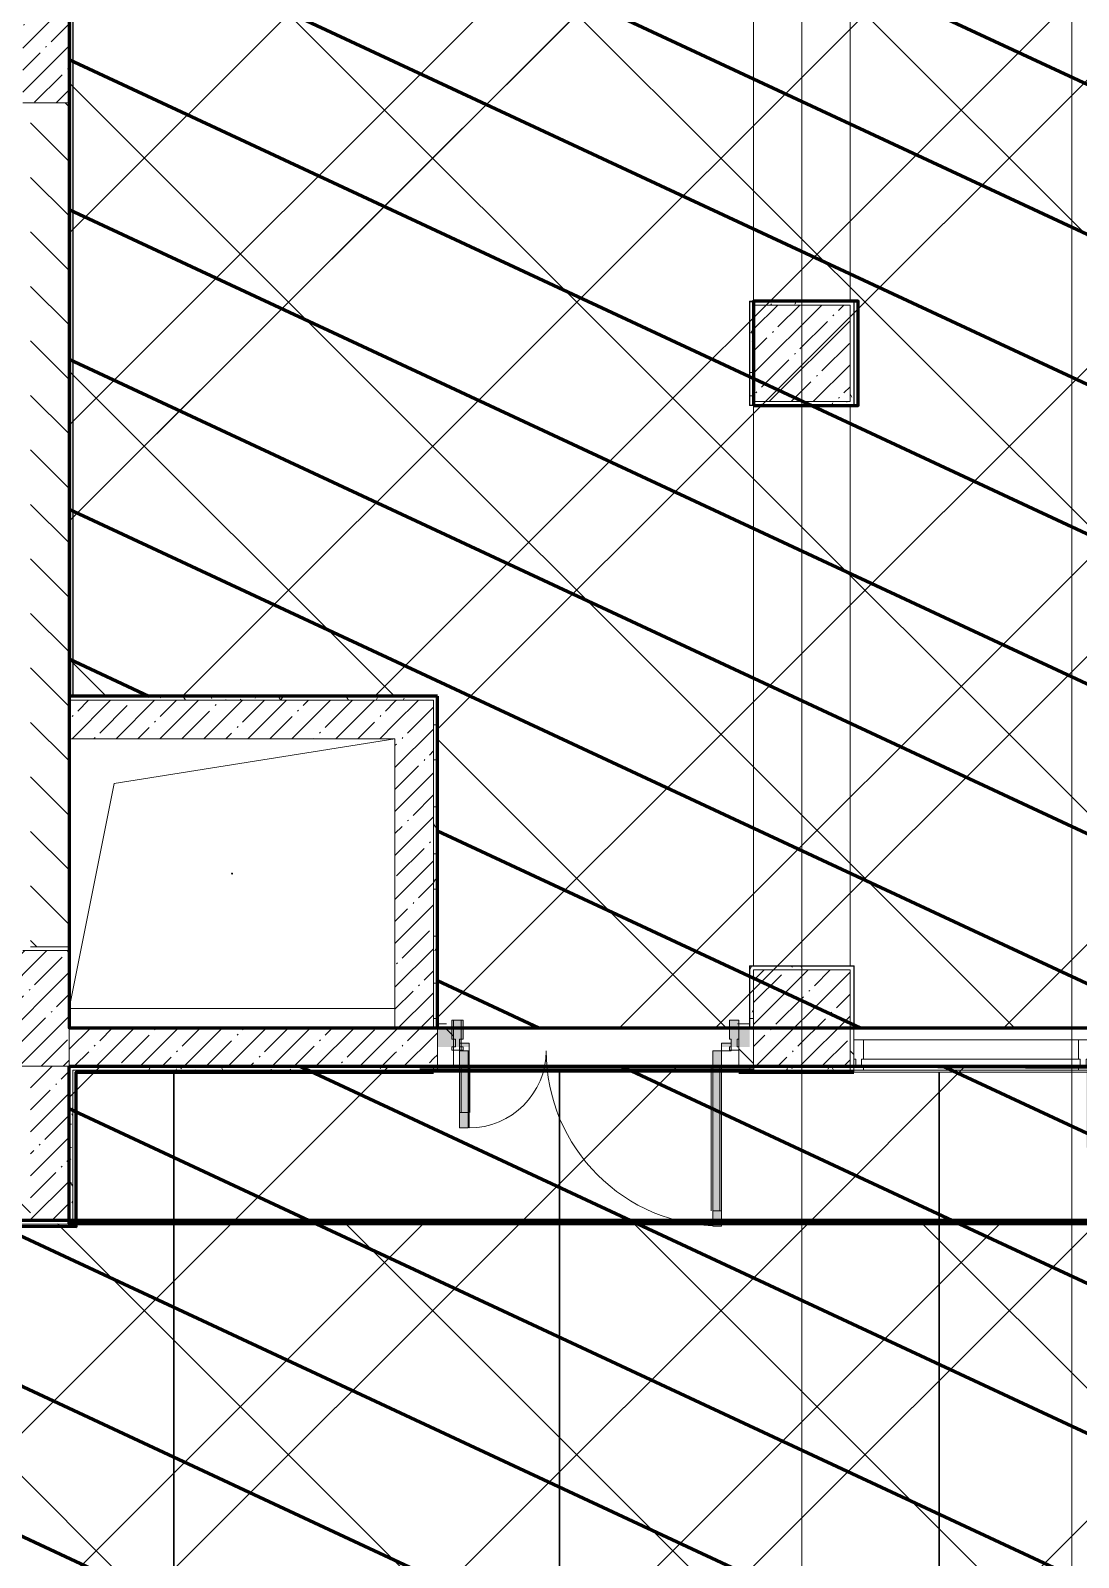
# Model space of a CAD drawing. Header units: millimetres. Extents: x -164500 to 426394, y -51911 to 102118.
# Drawn here: x 355787 to 361222, y 9151 to 17075 of the extents above; entities that cross this region are included whole.
import ezdxf

# ---------------------------------------------------------------- set-up
doc = ezdxf.new("R2010")
doc.units = ezdxf.units.MM
for name, color, linetype, lineweight in [('0) шлифовка', 5, 'Continuous', 60), ('1.4) Плинтус ПЛ-4', 6, 'Continuous', 60), ('284 стык. профилей', 1, 'Continuous', 120), ('5.3) Л-7 Линолеум 4 вып', 230, 'Continuous', 30), ('5.3) П-11 3 этаж 3.12 4 вып', 160, 'Continuous', 30), ('7.5) НЗ Линолеум Темпо ПЛЮС', 134, 'Continuous', 30), ('A-DETL-GENF', 7, 'Continuous', 9), ('A-FLOR', 7, 'Continuous', 9), ('A-GENM', 7, 'Continuous', 9), ('A-GLAZ-CURT', 7, 'Continuous', 9), ('A-GLAZ-CURT-2', 7, 'Continuous', 20), ('A-GLAZ-CWMG', 7, 'Continuous', 9), ('A-GLAZ-CWMG-1', 7, 'Continuous', 20), ('A-WALL', 7, 'Continuous', 5), ('I-WALL', 7, 'Continuous', 5), ('S-COLS', 7, 'Continuous', 9), ('S-COLS-1', 7, 'Continuous', 5), ('Оси', 7, 'Continuous', 9)]:
    doc.layers.add(name, color=color, linetype=linetype, lineweight=lineweight)
doc.layers.add('2) защита вин плитк', color=6, linetype='Continuous')
doc.layers.add('3.2.3) П-13.2', color=6, linetype='Continuous')
doc.layers.add('A-AREA-PATT-3', color=7, linetype='Continuous', lineweight=5, true_color=0xe6fae8, transparency=1)
doc.layers.add('A-FLOR-PATT-1', color=7, linetype='Continuous', lineweight=9, true_color=0xeef6ff, transparency=0.5)
for name, color, linetype, lineweight, true_color in [('A-DOOR-1', 7, 'Continuous', 5, 0xc0c0c0), ('A-WALL-1', 9, 'Continuous', 5, 0x808080), ('A-WALL-FNSH-1', 9, 'Continuous', 5, 0x808080)]:
    doc.layers.add(name, color=color, linetype=linetype, lineweight=lineweight, true_color=true_color)
pattern_1 = [(155, (327967.4, 26879), (-297.882, -638.811), [])]
pattern_2 = [(135, (289227.4, 1e-08), (-141.42136, -141.42136), [])]
pattern_3 = [(45, (289227.4, 1e-08), (-114.04925, 114.04925), []), (45, (289341.45, 1e-08), (-114.04925, 114.04925), [201.612, -40.322, 6.706, -33.617])]
pattern_4 = [(0, (289227.4, 1e-08), (243.84, 60.96), [20.117, -162.763, 20.117, -162.763, -975.36]), (0, (289227.4, 1e-08), (243.84, 60.96), [-365.76, 20.117, -345.643, 20.117, -162.763, -426.72]), (0, (289227.4, 1e-08), (243.84, 60.96), [-914.4, 20.117, -101.803, 20.117, -284.683]), (120, (289318.84, 30.48), (-174.71291, 180.691634), [20.117, -162.763, 20.117, -162.763, -975.36]), (120, (289318.84, 30.48), (-174.71291, 180.691634), [-365.76, 20.117, -345.643, 20.117, -162.763, -426.72]), (120, (289318.84, 30.48), (-174.71291, 180.691634), [-914.4, 20.117, -101.803, 20.117, -284.683]), (240, (289349.32, 152.4), (-69.12709, -241.651634), [20.117, -162.763, 20.117, -162.763, -975.36]), (240, (289349.32, 152.4), (-69.12709, -241.651634), [-365.76, 20.117, -345.643, 20.117, -162.763, -426.72]), (240, (289349.32, 152.4), (-69.12709, -241.651634), [-914.4, 20.117, -101.803, 20.117, -284.683])]
pattern_5 = [(45, (327967.4, 26879), (-747.606, 747.606), [])]
pattern_6 = [(45, (327967.4, 26879), (-1495.21, 1495.21), []), (45, (328964.2, 26879), (-1495.21, 1495.21), [])]
pattern_7 = [(45, (327967.4, 26879), (-747.606, 747.606), []), (135, (327967.4, 26879), (-747.606, -747.606), [])]

# ---------------------------------------------------------------- blocks, each defined once
blk = doc.blocks.new('BSC_Колонна _Прямоугольная - 600х600-23205240-Объем проектирования 3 этажа')
at = {"layer": 'S-COLS-1'}
h = blk.add_hatch(dxfattribs=at)
h.set_pattern_fill('FP_20', color=256, style=0, pattern_type=2)
h.set_pattern_definition([(45, (-66460, -12000), (-114.04925, 114.04925), []), (45, (-66345.95, -12000), (-114.04925, 114.04925), [201.613, -40.323, 6.706, -33.617])])
h.paths.add_polyline_path([(100, -300), (300, -300), (300, 300), (-300, 300), (-300, -300)])
for p, q in [((300, 300), (59.6, 300)), ((300, -300), (300, 300)), ((-300, -100), (-300, -300)), ((-300, -300), (300, -300))]:
    blk.add_line(p, q, dxfattribs=at)
blk = doc.blocks.new('BSC_Колонна _Прямоугольная - 600х600-V530-Объем проектирования 3 этажа')
at = {"layer": 'S-COLS-1'}
h = blk.add_hatch(dxfattribs=at)
h.set_pattern_fill('FP_31', color=256, style=0, pattern_type=2)
h.set_pattern_definition([(45, (-66460, -17000), (-114.04925, 114.04925), []), (45, (-66345.95, -17000), (-114.04925, 114.04925), [201.613, -40.323, 6.706, -33.617])])
h.paths.add_polyline_path([(300, -300), (300, 300), (59.6, 300), (59.6, -300), (252.2, -300)])
for p, q in [((300, 300), (59.6, 300)), ((300, -300), (300, 300)), ((59.6, -300), (300, -300))]:
    blk.add_line(p, q, dxfattribs=at)
blk = doc.blocks.new('BSC_Колонна _Прямоугольная - 500х500-V563-Объем проектирования 3 этажа')
at = {"layer": 'S-COLS-1'}
h = blk.add_hatch(dxfattribs=at)
h.set_pattern_fill('FP_109', color=256, style=0, pattern_type=2)
h.set_pattern_definition([(45, (-70560, -15400), (-114.04925, 114.04925), []), (45, (-70445.95, -15400), (-114.04925, 114.04925), [201.613, -40.323, 6.706, -33.617])])
h.paths.add_polyline_path([(-250, -250), (250, -250), (250, 250), (-250, 250), (-250, -102.8)])
for p, q in [((250, 250), (-250, 250)), ((-250, 250), (-250, -250)), ((250, -250), (250, 250)), ((-250, -250), (250, -250))]:
    blk.add_line(p, q, dxfattribs=at)
blk = doc.blocks.new('GM_Отверстие прямоугольное _в плите_ - Отверстие-22745216-Объем проектирования 3 этажа')
at = {"layer": 'A-GENM'}
for p, q in [((-611.7, 466.7), (845, 700)), ((-845, -700), (-611.7, 466.7)), ((-845, -400), (-845, -380)), ((-845, -380), (-845, -400)), ((845, -700), (-845, -700)), ((-845, -700), (845, -700))]:
    blk.add_line(p, q, dxfattribs=at)
for start, end in [(360, 180), (180, 360)]:
    blk.add_arc((0, 0), 2.5, start, end, dxfattribs=at)
blk = doc.blocks.new('Прямоугольный импост - Импост структурный с накладкой - 160мм Темный-33326475-Объем проектирования 3 этажа')
at = {"layer": 'A-GLAZ-CWMG-1'}
for p, q in [((-50, 40), (-50, 140)), ((-50, 140), (0, 140)), ((0, 140), (0, 40)), ((-40, 40), (-50, 40)), ((-50, -17), (-50, 0)), ((-50, 0), (-40, 0)), ((-40, 0), (-40, 40)), ((-10, 40), (-10, 0)), ((0, 40), (-10, 40)), ((-10, 0), (0, 0)), ((0, 0), (0, -17)), ((0, -17), (-50, -17))]:
    blk.add_line(p, q, dxfattribs=at)
blk = doc.blocks.new('Прямоугольный импост - Импост структурный с накладкой - 160мм Темный-33326241-Объем проектирования 3 этажа')
at = {"layer": 'A-GLAZ-CWMG-1'}
for p, q in [((-25, 40), (-25, 140)), ((-25, 140), (25, 140)), ((25, 140), (25, 40)), ((-15, 40), (-25, 40)), ((-25, -17), (-25, 0)), ((-25, 0), (-15, 0)), ((-15, 0), (-15, 40)), ((15, 40), (15, 0)), ((25, 40), (15, 40)), ((15, 0), (25, 0)), ((25, 0), (25, -17)), ((25, -17), (-25, -17))]:
    blk.add_line(p, q, dxfattribs=at)
blk = doc.blocks.new('Прямоугольный импост - Импост структурный с накладкой - 160мм Темный-33326242-Объем проектирования 3 этажа')
at = {"layer": 'A-GLAZ-CWMG-1'}
for p, q in [((0, 140), (-50, 140)), ((-50, 140), (-50, 40)), ((0, 40), (0, 140)), ((-50, 40), (-40, 40)), ((-40, 0), (-50, 0)), ((-50, 0), (-50, -17)), ((-40, 40), (-40, 0)), ((-10, 0), (-10, 40)), ((-10, 40), (0, 40)), ((0, 0), (-10, 0)), ((0, -17), (0, 0)), ((-50, -17), (0, -17))]:
    blk.add_line(p, q, dxfattribs=at)
blk = doc.blocks.new('Прямоугольный импост - Импост структурный с накладкой - 160мм Темный-33326237-Объем проектирования 3 этажа')
at = {"layer": 'A-GLAZ-CWMG-1'}
for p, q in [((-50, 40), (-50, 140)), ((-50, 140), (0, 140)), ((0, 140), (0, 40)), ((-40, 40), (-50, 40)), ((-50, -17), (-50, 0)), ((-50, 0), (-40, 0)), ((-40, 0), (-40, 40)), ((-10, 40), (-10, 0)), ((0, 40), (-10, 40)), ((-10, 0), (0, 0)), ((0, 0), (0, -17)), ((0, -17), (-50, -17))]:
    blk.add_line(p, q, dxfattribs=at)
blk = doc.blocks.new('Системная панель - Стекло - 40мм-32468815-Объем проектирования 3 этажа')
at = {"layer": 'A-GLAZ-CURT-2'}
for p, q in [((567, 0), (-567, 0)), ((-567, 0), (-567, -40)), ((567, -40), (567, 0)), ((-567, -40), (567, -40))]:
    blk.add_line(p, q, dxfattribs=at)
blk = doc.blocks.new('Прямоугольный импост - Импост структурный с накладкой - 160мм Темный-33326239-Объем проектирования 3 этажа')
at = {"layer": 'A-GLAZ-CWMG-1'}
for p, q in [((-25, 40), (-25, 140)), ((-25, 140), (25, 140)), ((25, 140), (25, 40)), ((-15, 40), (-25, 40)), ((-25, -17), (-25, 0)), ((-25, 0), (-15, 0)), ((-15, 0), (-15, 40)), ((15, 40), (15, 0)), ((25, 40), (15, 40)), ((15, 0), (25, 0)), ((25, 0), (25, -17)), ((25, -17), (-25, -17))]:
    blk.add_line(p, q, dxfattribs=at)
blk = doc.blocks.new('Прямоугольный импост - Импост структурный с накладкой - 160мм Темный-32468813-Объем проектирования 3 этажа')
at = {"layer": 'A-GLAZ-CWMG'}
for p, q in [((70880, 11837), (71994, 11837)), ((70880, 11680), (71994, 11680))]:
    blk.add_line(p, q, dxfattribs=at)

msp = doc.modelspace()

# ---------------------------------------------------------------- hatches: boundary and pattern name
at = {"layer": '0) шлифовка', "true_color": 0x2776bb}
h = msp.add_hatch(dxfattribs=at)
h.set_pattern_fill('ANSI31', color=152, scale=222, angle=110)
h.set_pattern_definition(pattern_1)
h.paths.add_polyline_path([(373686.402, 15129), (373427.402, 15129), (373427.402, 15493), (368328.402, 15493), (368328.402, 15129), (367786.402, 15129), (367786.402, 15493), (363309.402, 15493), (363309.402, 15150), (362767.402, 15150), (362767.402, 15692), (363114.828, 15692), (363114.828, 18579), (362726.457, 18579), (362726.457, 19121), (363268.457, 19121), (363268.457, 18747), (367807.402, 18747), (367807.402, 19132), (368349.402, 19132), (368349.402, 18747), (373377.402, 18747), (373377.402, 19132), (373919.402, 19132), (374197.402, 19121.773), (374197.402, 22700), (372231.501, 22700), (372231.501, 22679), (370398.402, 22679), (370398.402, 22679), (369856.402, 22679), (366519.402, 22679), (366519.402, 22679), (365977.402, 22679), (363288.402, 22679), (363288.402, 22679), (362746.402, 22679), (360058.402, 22679), (360058.402, 22679), (359516.402, 22679), (356008.402, 22679), (356008.402, 22700), (355987.402, 22700), (355987.402, 13621), (357898.402, 13621), (357898.402, 11900), (369148.402, 11900), (369148.402, 11901), (372776.402, 11901), (373686.402, 11900.36)])
h = msp.add_hatch(dxfattribs=at)
h.set_pattern_fill('ANSI31', color=152, scale=222, angle=110)
h.set_pattern_definition(pattern_1)
h.paths.add_polyline_path([(362736.402, 11700), (355987.402, 11700), (355987.402, 10900), (362736.402, 10900)])
h = msp.add_hatch(dxfattribs=at)
h.set_pattern_fill('ANSI31', color=152, scale=222, angle=110)
h.set_pattern_definition(pattern_1)
h.paths.add_polyline_path([(364707.402, 10900), (362736.402, 10900), (362736.402, 10882.591), (355987.402, 10882.591), (331628.402, 10900), (331627.402, 10210), (327967.402, 10209), (327967.402, 7900), (363306.402, 7900), (363306.402, 8301), (364707.402, 8301)])
at = {"layer": '2) защита вин плитк'}
h = msp.add_hatch(dxfattribs=at)
h.set_pattern_fill('ANSI31', color=256, scale=333)
h.set_pattern_definition(pattern_5)
h.paths.add_polyline_path([(373686.402, 15129), (373427.402, 15129), (373427.402, 15493), (368328.402, 15493), (368328.402, 15129), (367786.402, 15129), (367786.402, 15493), (363309.402, 15493), (363309.402, 15150), (362767.402, 15150), (362767.402, 15692), (363114.828, 15692), (363114.828, 18579), (362726.457, 18579), (362726.457, 19121), (363268.457, 19121), (363268.457, 18747), (367807.402, 18747), (367807.402, 19132), (368349.402, 19132), (368349.402, 18747), (373377.402, 18747), (373377.402, 19132), (373919.402, 19132), (374197.402, 19121.773), (374197.402, 22700), (372231.501, 22700), (372231.501, 22679), (370398.402, 22679), (370398.402, 22679), (369856.402, 22679), (366519.402, 22679), (366519.402, 22679), (365977.402, 22679), (363288.402, 22679), (363288.402, 22679), (362746.402, 22679), (360058.402, 22679), (360058.402, 22679), (359516.402, 22679), (356008.402, 22679), (356008.402, 22700), (355987.402, 22700), (355987.402, 13621), (357898.402, 13621), (357898.402, 11900), (369148.402, 11900), (369148.402, 11901), (372776.402, 11901), (373686.402, 11900.36)])
h = msp.add_hatch(dxfattribs=at)
h.set_pattern_fill('ANSI31', color=256, scale=333)
h.set_pattern_definition(pattern_5)
h.paths.add_polyline_path([(362736.402, 11700), (355987.402, 11700), (355987.402, 10900), (362736.402, 10900)])
h = msp.add_hatch(dxfattribs=at)
h.set_pattern_fill('ANSI31', color=256, scale=333)
h.set_pattern_definition(pattern_5)
h.paths.add_polyline_path([(364707.402, 10900), (362736.402, 10900), (362736.402, 10882.591), (355987.402, 10882.591), (331628.402, 10900), (331627.402, 10210), (327967.402, 10209), (327967.402, 7900), (363306.402, 7900), (363306.402, 8301), (364707.402, 8301)])
at = {"layer": '3.2.3) П-13.2'}
h = msp.add_hatch(dxfattribs=at)
h.set_pattern_fill('ANSI32', color=256, scale=222)
h.set_pattern_definition(pattern_6)
h.paths.add_polyline_path([(373686.402, 15129), (373427.402, 15129), (373427.402, 15493), (368328.402, 15493), (368328.402, 15129), (367786.402, 15129), (367786.402, 15493), (363309.402, 15493), (363309.402, 15150), (362767.402, 15150), (362767.402, 15692), (363114.828, 15692), (363114.828, 18579), (362726.457, 18579), (362726.457, 19121), (363268.457, 19121), (363268.457, 18747), (367807.402, 18747), (367807.402, 19132), (368349.402, 19132), (368349.402, 18747), (373377.402, 18747), (373377.402, 19132), (373919.402, 19132), (374197.402, 19121.773), (374197.402, 22700), (372231.501, 22700), (372231.501, 22679), (370398.402, 22679), (370398.402, 22679), (369856.402, 22679), (366519.402, 22679), (366519.402, 22679), (365977.402, 22679), (363288.402, 22679), (363288.402, 22679), (362746.402, 22679), (360058.402, 22679), (360058.402, 22679), (359516.402, 22679), (356008.402, 22679), (356008.402, 22700), (355987.402, 22700), (355987.402, 13621), (357898.402, 13621), (357898.402, 11900), (369148.402, 11900), (369148.402, 11901), (372776.402, 11901), (373686.402, 11900.36)])
h = msp.add_hatch(dxfattribs=at)
h.set_pattern_fill('ANSI32', color=256, scale=222)
h.set_pattern_definition(pattern_6)
h.paths.add_polyline_path([(364707.402, 10900), (362736.402, 10900), (362736.402, 10882.591), (355987.402, 10882.591), (331628.402, 10900), (331627.402, 10210), (327967.402, 10209), (327967.402, 7900), (363306.402, 7900), (363306.402, 8301), (364707.402, 8301)])
at = {"layer": '5.3) Л-7 Линолеум 4 вып'}
h = msp.add_hatch(dxfattribs=at)
h.set_pattern_fill('ANSI37', color=256, scale=333)
h.set_pattern_definition(pattern_7)
h.paths.add_polyline_path([(364707.402, 10900), (362736.402, 10900), (362736.402, 10882.591), (355987.402, 10882.591), (331628.402, 10900), (331627.402, 10210), (327967.402, 10209), (327967.402, 7900), (363306.402, 7900), (363306.402, 8301), (364707.402, 8301)])
at = {"layer": '5.3) П-11 3 этаж 3.12 4 вып'}
h = msp.add_hatch(dxfattribs=at)
h.set_pattern_fill('ANSI37', color=256, scale=333)
h.set_pattern_definition(pattern_7)
h.paths.add_polyline_path([(373686.402, 15129), (373427.402, 15129), (373427.402, 15493), (368328.402, 15493), (368328.402, 15129), (367786.402, 15129), (367786.402, 15493), (363309.402, 15493), (363309.402, 15150), (362767.402, 15150), (362767.402, 15692), (363114.828, 15692), (363114.828, 18579), (362726.457, 18579), (362726.457, 19121), (363268.457, 19121), (363268.457, 18747), (367807.402, 18747), (367807.402, 19132), (368349.402, 19132), (368349.402, 18747), (373377.402, 18747), (373377.402, 19132), (373919.402, 19132), (374197.402, 19121.773), (374197.402, 22700), (372231.501, 22700), (372231.501, 22679), (370398.402, 22679), (370398.402, 22679), (369856.402, 22679), (366519.402, 22679), (366519.402, 22679), (365977.402, 22679), (363288.402, 22679), (363288.402, 22679), (362746.402, 22679), (360058.402, 22679), (360058.402, 22679), (359516.402, 22679), (356008.402, 22679), (356008.402, 22700), (355987.402, 22700), (355987.402, 13621), (357898.402, 13621), (357898.402, 11900), (369148.402, 11900), (369148.402, 11901), (372776.402, 11901), (373686.402, 11900.36)])
at = {"layer": '7.5) НЗ Линолеум Темпо ПЛЮС'}
h = msp.add_hatch(dxfattribs=at)
h.set_pattern_fill('ANSI31', color=256, scale=333)
h.set_pattern_definition(pattern_5)
h.paths.add_polyline_path([(364707.402, 10900), (362736.402, 10900), (362736.402, 10882.591), (355987.402, 10882.591), (331628.402, 10900), (331627.402, 10210), (327967.402, 10209), (327967.402, 7900), (363306.402, 7900), (363306.402, 8301), (364707.402, 8301)])
at = {"layer": 'A-AREA-PATT-3'}
h = msp.add_hatch(color=256, dxfattribs=at)
h.paths.add_polyline_path([(357897.902, 11800), (358061.402, 11800), (358061.402, 11820), (358021.402, 11820), (358021.402, 11840), (358031.402, 11840), (358031.402, 11940), (357971.402, 11940), (357971.402, 11900), (357897.902, 11900), (357897.902, 11856.748)])
h.paths.add_polyline_path([(359421.402, 11800), (359451.402, 11800), (359451.402, 11840), (359461.402, 11840), (359461.402, 11800), (359516.902, 11800), (359516.402, 11900), (359461.402, 11900), (359461.402, 11940), (359411.402, 11940), (359411.402, 11840), (359421.402, 11840), (359421.402, 11820), (359371.402, 11820), (359371.402, 11800), (359411.402, 11800)])
h.paths.add_polyline_path([(372162.402, 15493), (373427.402, 15494.429), (373427.402, 15593), (373417.402, 15593), (373417.402, 15633), (368317.402, 15632.725), (368317.402, 15593), (368307.402, 15593), (368307.402, 15493), (372132.402, 15493)])
h.paths.add_polyline_path([(365002.052, 15493), (367807.402, 15494.6), (367807.402, 15593), (367797.402, 15593), (367797.402, 15633), (363277.402, 15632.392), (363277.402, 15593), (363267.402, 15593), (363267.402, 15493), (364611.255, 15493)])
h.paths.add_polyline_path([(363210.402, 15650), (363210.402, 15660), (363250.402, 15660), (363248.502, 18590), (363210.402, 18590), (363210.402, 18600), (363112.402, 18599.2), (363110.402, 15650)])
h.paths.add_polyline_path([(369572.402, 18607), (373417.402, 18607), (373417.402, 18647), (373427.402, 18647), (373427.402, 18747), (368307.402, 18745.402), (368307.402, 18647), (368317.402, 18647), (368317.402, 18607), (369562.402, 18607)])
h.paths.add_polyline_path([(367797.402, 18607), (367797.402, 18647), (367807.402, 18647), (367807.402, 18747), (363267.402, 18747), (363267.402, 18647), (363277.402, 18647), (363278.762, 18607), (367793.402, 18607)])
h.paths.add_polyline_path([(373957.902, 19120.5), (373957.902, 19131), (373937.902, 19131), (373937.902, 19120.5)])
h.paths.add_polyline_path([(373932.001, 22669), (373952.001, 22669), (373952.001, 22679.5), (373932.001, 22679.5)])
h = msp.add_hatch(color=256, dxfattribs=at)
h.paths.add_polyline_path([(337657.402, 7885), (337657.402, 7920), (337587.402, 7920), (337587.402, 7885)])
h.paths.add_polyline_path([(340087.402, 7885), (340087.337, 7920), (339152.402, 7920), (339152.402, 7885), (340087.337, 7885.001)])
h.paths.add_polyline_path([(339022.402, 7885), (339022.402, 7920), (338952.402, 7920), (338952.402, 7885)])
h.paths.add_polyline_path([(327987.235, 7920.5), (327987.402, 7920.5), (327987.402, 7980), (327967.402, 7981.37), (327967.402, 8000), (327903.402, 8000), (327903.402, 8050), (327867.402, 8050), (327867.402, 7920.5), (327967.402, 7920.5)])
h.paths.add_polyline_path([(327903.402, 10080), (327903.402, 10130), (327987.402, 10130), (327986.926, 10209.5), (327867.402, 10209.5), (327867.402, 10080)])
h.paths.add_polyline_path([(362737.129, 10869), (363247.099, 10869), (363247.099, 10874.5), (362735.909, 10874.5), (362736.402, 10869)])
h.paths.add_polyline_path([(356023.402, 10869), (356023.402, 10874.5), (355523.402, 10874.5), (355523.402, 10869), (356020.579, 10869)])
at = {"layer": 'A-FLOR-PATT-1'}
h = msp.add_hatch(color=256, dxfattribs=at)
h.paths.add_polyline_path([(359371.402, 11680), (359371.402, 11780), (359326.402, 11780), (359326.402, 11680)])
h.paths.add_polyline_path([(358056.402, 11680), (358056.402, 11780), (358011.402, 11780), (358011.402, 11680)])
h = msp.add_hatch(color=256, dxfattribs=at)
h.paths.add_polyline_path([(338952.402, 7915), (338952.402, 8315), (338912.402, 8315), (338912.402, 7915)])
h.paths.add_polyline_path([(337657.402, 7915), (337697.402, 7915), (337697.402, 8810), (337657.402, 8810), (337657.402, 7920)])
h.paths.add_polyline_path([(330182.402, 7915), (330222.402, 7915), (330222.402, 8315), (330182.402, 8315), (330182.402, 8217.482)])
h.paths.add_polyline_path([(328967.402, 7915), (328967.402, 8810), (328927.402, 8810), (328927.402, 7915)])
h.paths.add_polyline_path([(348562.402, 7915.723), (348562.402, 8315.723), (348522.402, 8315.723), (348522.402, 7915.723)])
h.paths.add_polyline_path([(347307.402, 7915.723), (347307.402, 8810.723), (347267.402, 8810.723), (347267.402, 7915.723), (347279.164, 7915.723)])
h.paths.add_polyline_path([(364397.402, 9249), (364687.402, 9249), (364687.402, 9289), (364397.402, 9289)])
h.paths.add_polyline_path([(364488.96, 10509), (364687.402, 10509), (364687.402, 10549), (363897.402, 10549), (363897.402, 10509), (364299.482, 10509)])
h.paths.add_polyline_path([(362657.402, 10732), (362657.402, 11669), (362654.441, 11669), (362654.441, 10732)])
h.paths.add_polyline_path([(359371.402, 10870), (359371.402, 11669), (359326.402, 11669), (359326.402, 10870)])
h.paths.add_polyline_path([(350607.902, 10900), (351166.402, 10900), (351166.402, 11350), (350607.402, 11349), (350607.402, 10900)])
h.paths.add_polyline_path([(361307.402, 11277), (361307.402, 11327.318), (361295.402, 11327.494), (361295.402, 11669), (361262.402, 11669), (361262.402, 11277), (361295.402, 11277)])
h.paths.add_polyline_path([(358056.402, 11380), (358056.402, 11669), (358011.402, 11669), (358011.402, 11380), (358024.717, 11380)])
h = msp.add_hatch(color=256, dxfattribs=at)
h.paths.add_polyline_path([(362654.441, 11669), (362657.402, 11669), (362657.402, 11677), (362654.441, 11677), (362654.441, 11674.631)])
h.paths.add_polyline_path([(362654.441, 10732), (362654.441, 11669), (362612.402, 11669), (362612.402, 10732)])
h.paths.add_polyline_path([(361295.402, 11669), (361295.402, 11677), (361262.402, 11677), (361262.402, 11669)])
h.paths.add_polyline_path([(361307.402, 11327.318), (361307.402, 11669), (361295.402, 11669), (361295.402, 11327.494)])
h.paths.add_polyline_path([(358011.402, 11669), (358056.402, 11669), (358056.402, 11680), (358011.402, 11680)])
h.paths.add_polyline_path([(359326.402, 11669), (359371.402, 11669), (359371.402, 11680), (359326.402, 11680)])
at = {"layer": 'I-WALL'}
h = msp.add_hatch(dxfattribs=at)
h.set_pattern_fill('FP_191', color=256, style=0, pattern_type=2)
h.set_pattern_definition(pattern_4)
h.paths.add_polyline_path([(355987.402, 13620), (356007.402, 13621), (356005.584, 26900), (355987.402, 26900), (355987.402, 13621)])
h = msp.add_hatch(dxfattribs=at)
h.set_pattern_fill('FP_23', color=256, style=0, pattern_type=2)
h.set_pattern_definition(pattern_2)
h.paths.add_polyline_path([(355787.402, 12320), (355987.402, 12320), (355987.402, 16700), (355787.402, 16700), (355787.402, 12910.035)])
h.paths.add_polyline_path([(355787.402, 17300), (355987.402, 17300), (355987.402, 26500), (355787.402, 26500), (355787.402, 18600)])
h = msp.add_hatch(dxfattribs=at)
h.set_pattern_fill('FP_191', color=256, style=0, pattern_type=2)
h.set_pattern_definition(pattern_4)
h.paths.add_polyline_path([(359537.402, 15650), (360057.402, 15650), (360057.402, 15670), (359517.402, 15670), (359517.402, 15650)])
h = msp.add_hatch(dxfattribs=at)
h.set_pattern_fill('FP_191', color=256, style=0, pattern_type=2)
h.set_pattern_definition(pattern_4)
h.paths.add_polyline_path([(359537.152, 15130), (359537.402, 15130.233), (359537.402, 15650), (359517.402, 15650), (359517.402, 15130)])
h = msp.add_hatch(dxfattribs=at)
h.set_pattern_fill('FP_191', color=256, style=0, pattern_type=2)
h.set_pattern_definition(pattern_4)
h.paths.add_polyline_path([(360057.402, 15150), (360057.402, 15650), (360037.402, 15650), (360037.402, 15150)])
h = msp.add_hatch(dxfattribs=at)
h.set_pattern_fill('FP_191', color=256, style=0, pattern_type=2)
h.set_pattern_definition(pattern_4)
h.paths.add_polyline_path([(359537.402, 15130), (360057.402, 15130), (360057.402, 15150), (359537.402, 15150), (359537.402, 15130.233)])
h = msp.add_hatch(dxfattribs=at)
h.set_pattern_fill('FP_191', color=256, style=0, pattern_type=2)
h.set_pattern_definition(pattern_4)
h.paths.add_polyline_path([(357677.402, 13600), (357877.402, 13600), (357877.402, 13620), (355987.402, 13620), (355987.713, 13600), (356299.845, 13600)])
h = msp.add_hatch(dxfattribs=at)
h.set_pattern_fill('FP_1', color=256, style=0, pattern_type=2)
h.set_pattern_definition(pattern_3)
h.paths.add_polyline_path([(355987.402, 13400), (357677.402, 13400), (357677.402, 13600), (355987.402, 13600)])
h = msp.add_hatch(dxfattribs=at)
h.set_pattern_fill('FP_1', color=256, style=0, pattern_type=2)
h.set_pattern_definition(pattern_3)
h.paths.add_polyline_path([(357877.402, 11700), (357877.402, 13600), (357677.402, 13600), (357677.402, 11700), (357845.458, 11700)])
h = msp.add_hatch(dxfattribs=at)
h.set_pattern_fill('FP_191', color=256, style=0, pattern_type=2)
h.set_pattern_definition(pattern_4)
h.paths.add_polyline_path([(357877.402, 11900), (357897.402, 11900), (357897.402, 11920), (357892.243, 11914.841)])
h.paths.add_polyline_path([(357877.402, 11900), (357897.402, 11921), (357897.402, 13620), (357877.402, 13620), (357877.402, 11996.151)])
h = msp.add_hatch(dxfattribs=at)
h.set_pattern_fill('FP_191', color=256, style=0, pattern_type=2)
h.set_pattern_definition(pattern_4)
h.paths.add_polyline_path([(359563.173, 12200), (360037.402, 12200), (360037.402, 12220), (359517.402, 12220), (359517.402, 12200), (359540.545, 12200)])
h = msp.add_hatch(dxfattribs=at)
h.set_pattern_fill('FP_191', color=256, style=0, pattern_type=2)
h.set_pattern_definition(pattern_4)
h.paths.add_polyline_path([(359537.402, 11900), (359537.402, 12200), (359517.402, 12200), (359517.402, 11921), (359521.107, 11917.109)])
h.paths.add_polyline_path([(359537.402, 11900), (359517.402, 11920), (359517.402, 11900)])
h = msp.add_hatch(dxfattribs=at)
h.set_pattern_fill('FP_1', color=256, style=0, pattern_type=2)
h.set_pattern_definition(pattern_3)
h.paths.add_polyline_path([(357387.621, 11700), (357677.402, 11700), (357677.402, 11900), (355987.402, 11900), (355987.402, 11700), (357216.493, 11700)])
h.paths.add_polyline_path([(357877.402, 11700), (357897.402, 11700), (357897.402, 11900), (357877.402, 11900), (357877.402, 11856.748)])
h = msp.add_hatch(dxfattribs=at)
h.set_pattern_fill('FP_23', color=256, style=0, pattern_type=2)
h.set_pattern_definition(pattern_2)
h.paths.add_polyline_path([(362767.402, 11700), (362767.402, 11900), (362747.402, 11900), (362747.402, 11700)])
h.paths.add_polyline_path([(359537.402, 11700), (359537.402, 11900), (359461.402, 11900), (359461.402, 11700), (359517.402, 11700)])
h.paths.add_polyline_path([(360037.402, 11700), (360057.402, 11700), (360057.402, 11900), (360037.402, 11900), (360037.402, 11857)])
h.paths.add_polyline_path([(357897.902, 11700), (357981.402, 11700), (357981.402, 11900), (357897.402, 11900), (357897.402, 11700)])
h = msp.add_hatch(dxfattribs=at)
h.set_pattern_fill('FP_1', color=256, style=0, pattern_type=2)
h.set_pattern_definition(pattern_3)
h.paths.add_polyline_path([(355987.402, 10900), (355987.402, 11700), (355787.402, 11700), (355787.402, 10900)])
h = msp.add_hatch(dxfattribs=at)
h.set_pattern_fill('FP_191', color=256, style=0, pattern_type=2)
h.set_pattern_definition(pattern_4)
h.paths.add_polyline_path([(357657.402, 11680), (357877.443, 11680), (357877.402, 11700), (355987.402, 11700), (355987.402, 11680), (357648.546, 11680)])
h.paths.add_polyline_path([(360037.249, 11680), (360037.249, 11700), (359537.591, 11700), (359537.591, 11680), (359563.173, 11680)])
h = msp.add_hatch(dxfattribs=at)
h.set_pattern_fill('FP_191', color=256, style=0, pattern_type=2)
h.set_pattern_definition(pattern_4)
h.paths.add_polyline_path([(355991.161, 10880), (356007.402, 10880), (356007.402, 11680), (355987.402, 11679.76), (355987.402, 10880), (355990.461, 10880)])
h = msp.add_hatch(dxfattribs=at)
h.set_pattern_fill('FP_23', color=256, style=0, pattern_type=2)
h.set_pattern_definition(pattern_2)
h.paths.add_polyline_path([(355787.402, 10900), (355787.402, 11100), (351987.402, 11100), (351987.402, 10900), (355212.069, 10900)])
h = msp.add_hatch(dxfattribs=at)
h.set_pattern_fill('FP_191', color=256, style=0, pattern_type=2)
h.set_pattern_definition(pattern_4)
h.paths.add_polyline_path([(355523.402, 10880), (355987.402, 10880), (355987.402, 10900), (351167.402, 10900), (351167.402, 10880), (355212.069, 10880)])
at = {"layer": 'S-COLS-1'}
h = msp.add_hatch(dxfattribs=at)
h.set_pattern_fill('FP_1', color=256, style=0, pattern_type=2)
h.set_pattern_definition(pattern_3)
h.paths.add_polyline_path([(359563.173, 11700), (360037.402, 11700), (360037.402, 12200), (359537.402, 12200), (359537.402, 11700)])

# ---------------------------------------------------------------- linework, layer by layer
at = {"layer": '0) шлифовка'}
for points in [[(374197.402, 22700), (355987.402, 22700), (355987.402, 11900), (374197.402, 11900)], [(359537.402, 15129), (360079.402, 15129), (360079.402, 15671), (359537.402, 15671)], [(357898.402, 13621), (355987.402, 13621), (355987.402, 11900), (357898.402, 11900)], [(355987.402, 11700), (362736.402, 11700), (362736.402, 10882.591), (355987.402, 10882.591)], [(364707.402, 10900), (327967.402, 10900), (327967.402, 7900), (364707.402, 7900)]]:
    msp.add_lwpolyline(points, close=True, dxfattribs=at)
at = {"layer": '1.4) Плинтус ПЛ-4'}
msp.add_line((359461.402, 11669), (360057.402, 11669), dxfattribs=at)
msp.add_lwpolyline([(351385.678, 10879.5), (356023.402, 10869), (356023.402, 11669), (357877.443, 11669)], dxfattribs=at)
at = {"layer": '284 стык. профилей'}
for points in [[(357805.981, 11680), (359537.591, 11680)], [(360037.249, 11700), (362767.402, 11690)]]:
    msp.add_lwpolyline(points, dxfattribs=at)
at = {"layer": '7.5) НЗ Линолеум Темпо ПЛЮС'}
for points in [[(356530.21, 11668), (356530.21, 7920)], [(358530.21, 11668), (358530.21, 7920)], [(360500.21, 11668), (360500.21, 7920)]]:
    msp.add_lwpolyline(points, dxfattribs=at)
at = {"layer": 'A-DETL-GENF'}
for p, q in [((358011.402, 11380), (358011.402, 11780)), ((358011.402, 11780), (358011.402, 11380)), ((358056.402, 11380), (358056.402, 11780)), ((358056.402, 11380), (358056.402, 11780)), ((359326.402, 11780), (359371.402, 11780)), ((359326.402, 10870), (359326.402, 11780)), ((359326.402, 11780), (359326.402, 10870)), ((359371.402, 11780), (359326.402, 11780)), ((359371.402, 10870), (359371.402, 11780)), ((359371.402, 10870), (359371.402, 11780)), ((358011.402, 11700), (358056.402, 11700)), ((358021.402, 11460), (358021.402, 11700)), ((358065.402, 11460), (358065.402, 11700)), ((359317.402, 10950), (359317.402, 11700)), ((359371.402, 11700), (359326.402, 11700)), ((359361.402, 10950), (359361.402, 11700)), ((358011.402, 11460), (358056.402, 11460)), ((358011.402, 11380), (358056.402, 11380)), ((358011.402, 11380), (358056.402, 11380)), ((359371.402, 10950), (359326.402, 10950)), ((359371.402, 10870), (359326.402, 10870)), ((359326.402, 10870), (359371.402, 10870))]:
    msp.add_line(p, q, dxfattribs=at)
at = {"layer": 'A-DOOR-1'}
for p, q in [((358061.402, 11820), (358011.402, 11820)), ((358011.402, 11820), (358011.402, 11780)), ((358061.402, 11780), (358061.402, 11820)), ((359421.402, 11820), (359371.402, 11820)), ((359371.402, 11820), (359371.402, 11780)), ((359421.402, 11780), (359421.402, 11820)), ((358011.402, 11780), (358061.402, 11780)), ((358061.402, 11380), (358061.402, 11780)), ((359371.402, 10870), (359371.402, 11780)), ((359371.402, 11780), (359421.402, 11780))]:
    msp.add_line(p, q, dxfattribs=at)
for centre, radius, start, end in [((358061.402, 11780), 400, 270, 0), ((359371.402, 11780), 910, 180, 270)]:
    msp.add_arc(centre, radius, start, end, dxfattribs=at)
at = {"layer": 'A-FLOR'}
for p, q in [((356007.402, 13621), (356007.402, 26880)), ((359537.402, 15670), (359537.402, 20630)), ((360037.402, 20630), (360037.402, 15670)), ((359537.402, 12220), (359537.402, 15130)), ((360037.402, 15130), (360037.402, 12220)), ((357897.402, 13620), (356007.402, 13620)), ((357897.402, 11921), (357897.402, 13620)), ((355987.402, 12300), (355747.039, 12300)), ((360057.402, 12220), (359517.402, 12220)), ((359517.402, 12220), (359517.402, 11921)), ((360057.402, 11837), (360057.402, 12220)), ((355987.402, 11900), (355987.402, 12000)), ((357897.402, 11900), (357897.402, 11920)), ((359517.402, 11920), (359517.402, 11900)), ((360057.402, 11697), (360057.402, 11737)), ((357897.402, 11680), (357897.402, 11700)), ((359461.402, 11680), (357981.402, 11680)), ((357981.402, 11669), (359461.402, 11669)), ((359517.402, 11700), (359517.402, 11680)), ((360057.402, 11669), (360057.402, 11680)), ((360057.402, 11669), (362736.402, 11669)), ((360107.402, 11680), (361221.402, 11680))]:
    msp.add_line(p, q, dxfattribs=at)
at = {"layer": 'A-WALL'}
for p, q in [((355987.402, 16700), (355987.402, 12320)), ((356007.402, 13620), (356007.402, 13620)), ((357877.402, 11900), (357877.402, 13600)), ((357877.402, 11900), (357897.402, 11900)), ((360037.402, 11900), (360037.402, 11700)), ((360037.402, 11900), (360057.402, 11900)), ((355987.402, 11700), (357877.402, 11700)), ((357877.443, 11700), (355987.402, 11700)), ((355987.402, 11700), (355987.402, 10900)), ((356007.402, 11680), (357877.443, 11680)), ((356007.402, 11680), (356007.402, 11669))]:
    msp.add_line(p, q, dxfattribs=at)
at = {"layer": 'A-WALL-1'}
for p, q in [((360057.402, 15670), (359517.402, 15670)), ((359517.402, 15670), (359517.402, 15130)), ((360057.402, 15130), (360057.402, 15670)), ((359517.402, 15130), (360057.402, 15130)), ((357877.402, 13600), (355987.402, 13600)), ((356007.402, 13620), (356007.402, 13621)), ((355987.402, 13400), (357677.402, 13400)), ((357677.402, 13400), (357677.402, 11900)), ((355787.402, 12320), (355987.402, 12320)), ((359537.402, 12200), (360037.402, 12200)), ((359537.402, 11700), (359537.402, 12200)), ((360037.402, 12200), (360037.402, 11900)), ((357677.402, 11900), (355987.402, 11900)), ((357981.402, 11900), (357877.402, 11900)), ((357897.402, 11700), (357897.402, 11900)), ((357981.402, 11700), (357981.402, 11900)), ((359537.402, 11900), (359461.402, 11900)), ((359461.402, 11900), (359461.402, 11700)), ((359517.402, 11921), (359517.402, 11920)), ((360057.402, 11700), (360057.402, 11900)), ((356007.402, 10880), (356007.402, 11669)), ((357877.402, 11700), (357981.402, 11700)), ((357877.443, 11680), (357877.443, 11700)), ((359461.402, 11700), (359537.402, 11700)), ((360037.249, 11700), (359537.591, 11700)), ((359537.591, 11700), (359537.591, 11680)), ((360037.249, 11680), (360037.249, 11700)), ((360037.402, 11700), (360057.402, 11700)), ((351187.402, 10900), (355987.402, 10900))]:
    msp.add_line(p, q, dxfattribs=at)
at = {"layer": 'A-WALL-FNSH-1'}
for p, q in [((356008.402, 13621), (356008.402, 26879)), ((360058.402, 15671), (359516.402, 15671)), ((359516.402, 15671), (359516.402, 15129)), ((360058.402, 15129), (360058.402, 15671)), ((359516.402, 15129), (360058.402, 15129)), ((357898.402, 13621), (356008.402, 13621)), ((357898.402, 11900), (357898.402, 13621)), ((359516.402, 12221), (359516.402, 11900)), ((360058.402, 12221), (359516.402, 12221)), ((360058.402, 11900), (360058.402, 12221)), ((357897.402, 11921), (357897.402, 11900)), ((357944.402, 11921), (357897.402, 11921)), ((357897.402, 11920), (357944.402, 11920)), ((357944.402, 11920), (357944.402, 11921)), ((359517.402, 11921), (359454.402, 11921)), ((359454.402, 11921), (359454.402, 11920)), ((359454.402, 11920), (359517.402, 11920)), ((360057.402, 11900), (360058.402, 11900)), ((356018.402, 11669), (357981.402, 11669)), ((356018.402, 10880.304), (356018.402, 11669)), ((357981.402, 11680), (357877.443, 11680)), ((357981.402, 11669), (357981.402, 11680)), ((360057.402, 11680), (359461.402, 11680)), ((359461.402, 11680), (359461.402, 11669)), ((360057.402, 11669), (360057.402, 11680)), ((356023.402, 10880), (355523.402, 10880)), ((355523.402, 10869), (356023.402, 10869)), ((356007.402, 10880.304), (356018.402, 10880.304)), ((356023.402, 10869), (356023.402, 10880))]:
    msp.add_line(p, q, dxfattribs=at)
at = {"layer": 'S-COLS'}
for p, q in [((359537.402, 11900), (359537.402, 11700)), ((360037.402, 11700), (360037.402, 11900))]:
    msp.add_line(p, q, dxfattribs=at)
at = {"layer": 'S-COLS-1'}
for p, q in [((360037.402, 12200), (359537.402, 12200)), ((359537.402, 12200), (359537.402, 11900)), ((360037.402, 11900), (360037.402, 12200)), ((359537.402, 11700), (360037.402, 11700))]:
    msp.add_line(p, q, dxfattribs=at)
at = {"layer": 'Оси'}
for points in [[(359787.402, -1906.259), (359787.402, 3093.741), (359787.402, 22398.071), (359787.402, 27398.071)], [(361187.402, -1906.259), (361187.402, 3093.741), (361187.402, 22398.071), (361187.402, 27398.071)]]:
    msp.add_lwpolyline(points, dxfattribs=at)

# ---------------------------------------------------------------- block references
at = {"layer": 'A-GENM'}
msp.add_blockref('GM_Отверстие прямоугольное _в плите_ - Отверстие-22745216-Объем проектирования 3 этажа', (356832.402, 12700), dxfattribs=at)
at = {"layer": 'A-GLAZ-CURT', "rotation": 180}
msp.add_blockref('Системная панель - Стекло - 40мм-32468815-Объем проектирования 3 этажа', (360664.402, 11697), dxfattribs=at)
at = {"layer": 'A-GLAZ-CWMG', "extrusion": (0, 0, -1)}
for name, p in [('Прямоугольный импост - Импост структурный с накладкой - 160мм Темный-33326241-Объем проектирования 3 этажа', (-357996.402, 11800)), ('Прямоугольный импост - Импост структурный с накладкой - 160мм Темный-33326475-Объем проектирования 3 этажа', (-357981.402, 11800)), ('Прямоугольный импост - Импост структурный с накладкой - 160мм Темный-33326237-Объем проектирования 3 этажа', (-360057.402, 11697)), ('Прямоугольный импост - Импост структурный с накладкой - 160мм Темный-33326239-Объем проектирования 3 этажа', (-361246.402, 11697))]:
    msp.add_blockref(name, p, dxfattribs=at)
at = {"layer": 'A-GLAZ-CWMG'}
for name, p in [('Прямоугольный импост - Импост структурный с накладкой - 160мм Темный-33326242-Объем проектирования 3 этажа', (359461.402, 11800)), ('Прямоугольный импост - Импост структурный с накладкой - 160мм Темный-32468813-Объем проектирования 3 этажа', (289227.402, 0))]:
    msp.add_blockref(name, p, dxfattribs=at)
at = {"layer": 'S-COLS'}
for name, p in [('BSC_Колонна _Прямоугольная - 600х600-V530-Объем проектирования 3 этажа', (355687.402, 17000)), ('BSC_Колонна _Прямоугольная - 500х500-V563-Объем проектирования 3 этажа', (359787.402, 15400)), ('BSC_Колонна _Прямоугольная - 600х600-23205240-Объем проектирования 3 этажа', (355687.402, 12000))]:
    msp.add_blockref(name, p, dxfattribs=at)

doc.saveas('drawing.dxf')
